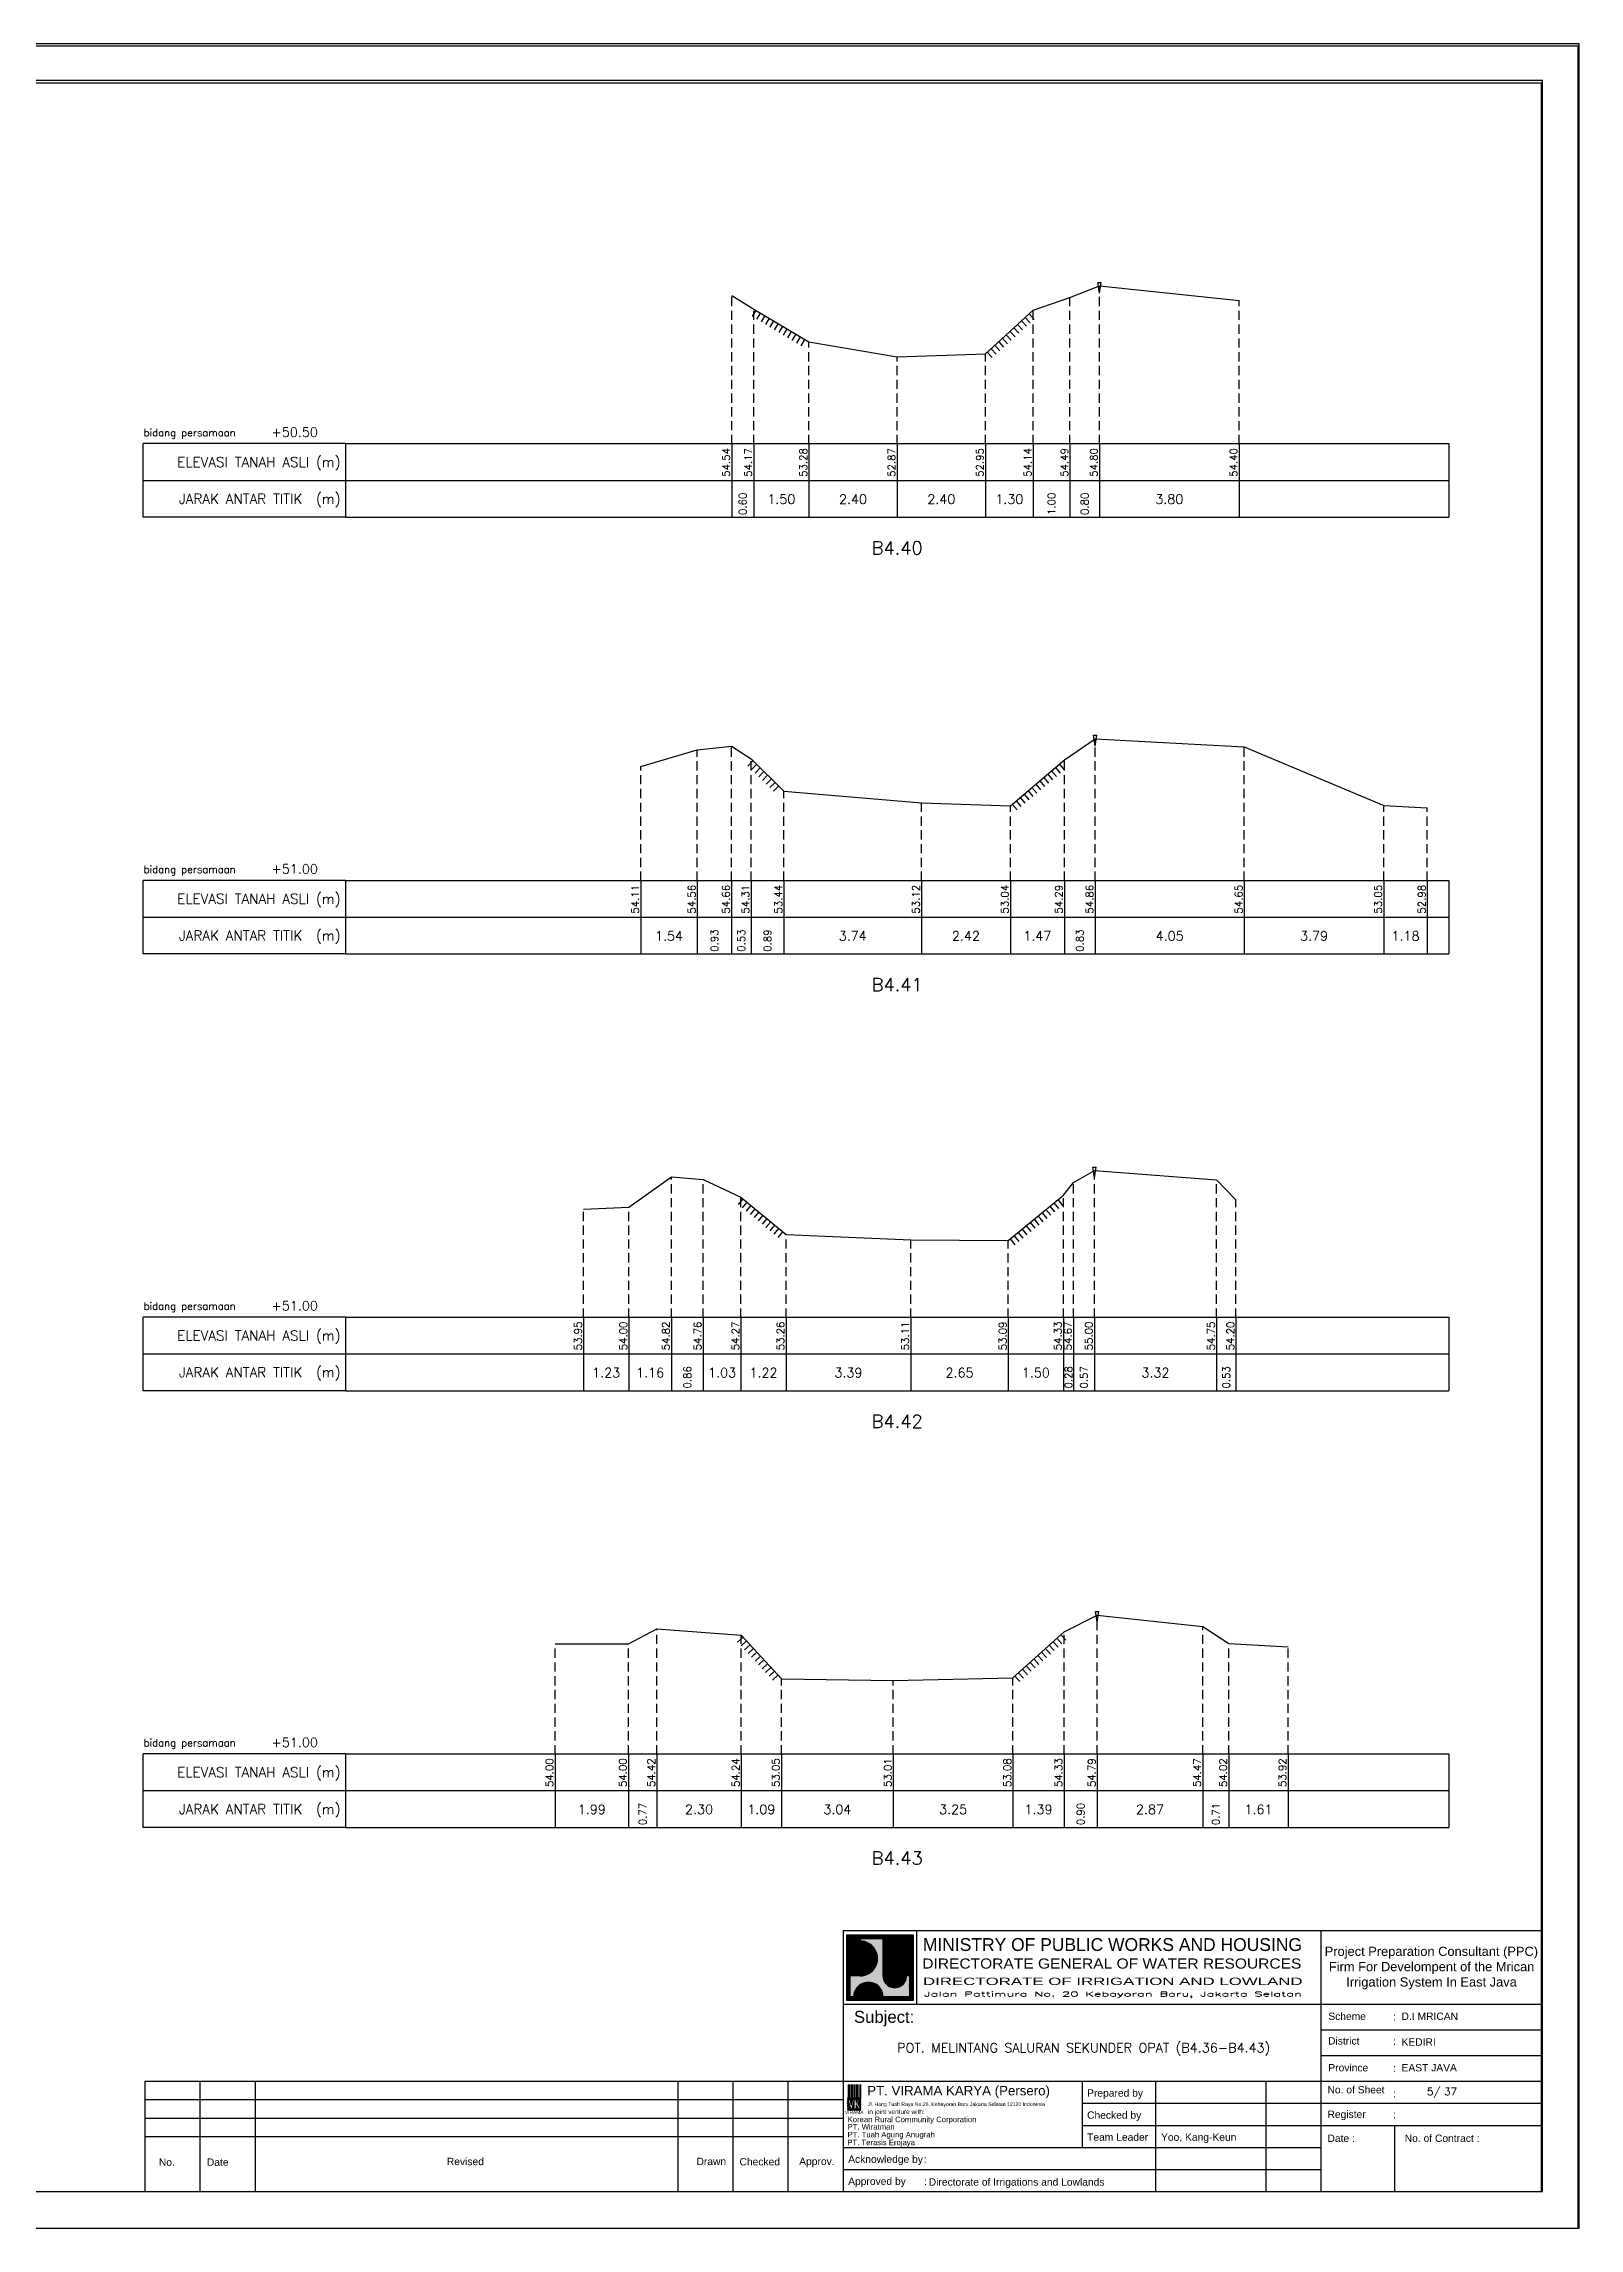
# Model space of a CAD drawing. Header units: inches. Extents: x -11 to 3175, y -842 to -783.
# Drawn here: x 381.3 to 423.1, y -842 to -782.6 of the extents above; entities that cross this region are included whole.
import ezdxf
from ezdxf.enums import TextEntityAlignment as Align

# ---------------------------------------------------------------- set-up
doc = ezdxf.new("R2010")
doc.units = ezdxf.units.IN
doc.header["$MEASUREMENT"] = 0
doc.linetypes.add('DASHED2', pattern=[0.375, 0.25, -0.125])
doc.layers.add('KOP', color=7, linetype='Continuous')
doc.layers.add('pelengkap', color=7, linetype='Continuous')
doc.styles.add('ARIAL', font='arial.ttf')
doc.styles.add('battang01', font='arial.ttf')
doc.styles.add('L100', font='simplex.shx', dxfattribs={"height": 0.254})
doc.styles.add('L140', font='simplex.shx', dxfattribs={"height": 0.356})
doc.styles.add('L80', font='simplex.shx', dxfattribs={"height": 0.203})
doc.styles.add('ROMANS-N', font='ROMANS.SHX', dxfattribs={"width": 0.8})
doc.styles.add('SONDU', font='arial.ttf')
doc.styles.get("Standard").update_dxf_attribs({"font": 'simplex.shx'})
doc.styles.add('STYLE1', font='arial.ttf', dxfattribs={"height": 0.2})
pattern_1 = [(45, (0, 0), (-0.08838834764831843, 0.08838834764831845), [])]

# ---------------------------------------------------------------- blocks, each defined once
blk = doc.blocks.new('kop')
at = {"layer": 'KOP'}
h = blk.add_hatch(color=3, dxfattribs=at)
h.paths.add_polyline_path([(609.8653532927285, 69.7965174242664), (591.8076082223538, 69.7965174242664), (591.8076082223538, 51.90947071793616), (609.8653532927285, 51.90947071793616)])
h.paths.add_polyline_path([(592.1020534932645, 52.24844148547069), (592.1020534932645, 69.50460869670152), (609.5341911203627, 69.50460869670152), (609.5341911203627, 52.24844148547069)], flags=16)
edge = h.paths.add_edge_path(flags=0)
edge.add_line((608.873529834174, 52.90910277674104), (601.6712012034158, 52.90910277674104))
edge.add_ellipse((597.6820295724688, 52.91975268540099), major_axis=(2.820780363398898, 2.820780363398898), ratio=0.9999999999999934, start_angle=314.8470375744171, end_angle=495.1529624255826)
edge.add_line((593.6928579415221, 52.90910277674104), (592.7627147794652, 52.90910277674104))
edge.add_line((592.7627147794651, 52.90910277674104), (592.7627147794651, 58.62619728620361))
edge.add_line((592.7627147794651, 58.62619728620368), (595.428986556629, 58.62619728620368))
edge.add_ellipse((595.4289865566291, 63.36824099147847), major_axis=(-3.353131261170752, 3.353131261170752), ratio=0.9999999999999983, start_angle=134.9999999999999, end_angle=314.9999999999999)
edge.add_line((595.4289865566291, 68.11028469675327), (595.4289865566291, 68.84394741944757))
edge.add_line((595.4289865566291, 68.84394741944752), (601.6547436091821, 68.84394741944752))
edge.add_line((601.6547436091821, 68.84394741944752), (601.6547436091821, 58.59413430307072))
edge.add_ellipse((604.8563547331537, 58.62619728605213), major_axis=(2.263994459030571, 2.263994459030571), ratio=0.9999999999991376, start_angle=135.5737774266452, end_angle=315.0000000026869)
edge.add_line((608.0581264027169, 58.62619728620368), (608.873529834174, 58.62619728620368))
edge.add_line((608.873529834174, 58.62619728620368), (608.873529834174, 52.9091027767411))
h = blk.add_hatch(dxfattribs=at)
h.set_pattern_fill('ANSI31', color=21)
h.set_pattern_definition(pattern_1)
h.paths.add_polyline_path([(609.5341911203627, 69.50460869670152), (592.1020534932645, 69.50460869670152), (592.1020534932645, 52.24844148547069), (609.5341911203627, 52.24844148547069)])
edge = h.paths.add_edge_path(flags=16)
edge.add_line((608.0581264038578, 58.62619728331649), (608.873529834174, 58.62619728331649))
edge.add_line((608.873529834174, 58.62619728331649), (608.873529834174, 52.90910277674104))
edge.add_line((608.873529834174, 52.90910277674104), (601.6712012043477, 52.90910277674104))
edge.add_ellipse((597.6820295732255, 52.91975268530538), major_axis=(-2.820780363950464, 2.820780363950464), ratio=0.9999999999999999, start_angle=224.8470375717975, end_angle=405.1529624282025)
edge.add_line((593.6928579421033, 52.90910277674104), (592.7627147794651, 52.90910277674104))
edge.add_line((592.7627147794651, 52.90910277674104), (592.7627147794651, 58.62619728331649))
edge.add_line((592.7627147794651, 58.62619728331649), (595.4289865705781, 58.62619728331649))
edge.add_ellipse((595.4289865571182, 63.3682409894528), major_axis=(-3.353131262124677, 3.353131262124677), ratio=0.9999999999999912, start_angle=134.9999999999997, end_angle=314.9999999999998)
edge.add_line((595.4289865571182, 68.11028469676671), (595.4289865571182, 68.84394741944752))
edge.add_line((595.4289865571182, 68.84394741944752), (601.6547436095548, 68.84394741944752))
edge.add_line((601.6547436095548, 68.84394741944752), (601.6547436095548, 58.5941344047481))
edge.add_ellipse((604.8563547345466, 58.62619728331649), major_axis=(-2.263994459341034, 2.263994459341035), ratio=0.999999999999965, start_angle=45.57377555810933, end_angle=225.000000000001)
h = blk.add_hatch(color=3, dxfattribs=at)
edge = h.paths.add_edge_path()
edge.add_line((601.6547436091821, 68.84394741944752), (595.4289865566291, 68.84394741944752))
edge.add_line((595.4289865566291, 68.84394741944752), (595.4289865566291, 68.11028469675321))
edge.add_ellipse((595.4289865566291, 63.36824099147847), major_axis=(-3.353131261170759, 3.353131261170758), ratio=0.9999999999999979, start_angle=134.9999999999999, end_angle=314.99999999999994, ccw=False)
edge.add_line((595.4289865566291, 58.62619728620368), (592.7627147794652, 58.62619728620368))
edge.add_line((592.7627147794651, 58.62619728620368), (592.7627147794651, 52.9091027767411))
edge.add_line((592.7627147794651, 52.90910277674104), (593.692857941522, 52.90910277674104))
edge.add_ellipse((597.6820295724688, 52.91975268540099), major_axis=(-2.820780363398898, 2.820780363398898), ratio=0.9999999999999934, start_angle=-135.1529624255826, end_angle=45.15296242558293, ccw=False)
edge.add_line((601.6712012034156, 52.90910277674104), (608.8735298341738, 52.90910277674104))
edge.add_line((608.873529834174, 52.90910277674104), (608.873529834174, 58.62619728620361))
edge.add_line((608.873529834174, 58.62619728620368), (608.0581264027169, 58.62619728620368))
edge.add_ellipse((604.856354733136, 58.62619728987087), major_axis=(2.263994459042317, 2.263994459042318), ratio=0.9999999999997576, start_angle=134.426222510409, end_angle=314.999999934367, ccw=False)
edge.add_line((601.6547436091821, 58.65826027636805), (601.6547436091821, 68.8439474194476))
h = blk.add_hatch(dxfattribs=at)
h.set_pattern_fill('ANSI31', color=41)
h.set_pattern_definition(pattern_1)
h.paths.add_polyline_path([(595.5939701222399, 25.44229578518152), (591.9923714647559, 25.44229578518152), (591.9923714647559, 22.12011222587194), (595.5939701222399, 22.12011222587194)])
h.paths.add_polyline_path([(594.8290399212113, 23.80107538915849), (595.486404190889, 22.50553331270966), (594.9518442189607, 22.50553331270966), (594.3704352444638, 23.59173922572727), (594.3704352444638, 22.50553331270966), (593.8526512319377, 22.50553331270966), (593.8526512319377, 24.7253559070662), (593.2416323709347, 22.50553331270966), (592.8436656118323, 22.50553331270966), (592.1206616099082, 25.0450254569166), (592.6728596590955, 25.0450254569166), (593.0257276515837, 23.53939475651638), (593.4088768836065, 25.0450254569166), (594.3704352444638, 25.0450254569166), (594.3704352444638, 23.99209855350495), (594.8904903176194, 25.0450254569166), (595.4627761213299, 25.0450254569166)], flags=16)
at = {"color": 2}
blk.add_lwpolyline([(-49.29008735655361, -9.987386569675465), (790.6905617838997, -9.987386569675465), (790.6905617838997, 583.2926438577114), (-49.29008735655361, 583.2926438577114)], close=True, dxfattribs=at)
at = {"color": 6}
blk.add_lwpolyline([(0.6493091440684111, 0.0004927304488262507), (780.7026824837753, 0.0004927304488262507), (780.7026824837753, 573.3047645575871), (0.6493091440684111, 573.3047645575871)], close=True, dxfattribs=at)
at = {"layer": 'KOP', "color": 5}
for p, q in [((590.8030303217506, 70.96299432783698), (590.8030303217506, 29.98464833497903)), ((590.8030303217506, 70.96299432783698), (780.7026824837753, 70.96299432783698)), ((400.9033781597261, 29.98464833497903), (400.9033781597261, 0.0004927304488262507)), ((400.9033781597261, 29.98464833497903), (590.8030303217506, 29.98464833497903)), ((590.8030303217506, 29.98464833497903), (590.8030303217506, 0.0004927304488262507))]:
    blk.add_line(p, q, dxfattribs=at)
at = {"layer": 'KOP', "color": 3}
for p, q in [((591.8076082223538, 69.7965174242664), (609.8653532927285, 69.7965174242664)), ((591.8076082223538, 51.90947071793616), (591.8076082223538, 69.7965174242664)), ((592.1020534932645, 69.50460869670152), (609.5341911203627, 69.50460869670152)), ((592.1020534932645, 52.24844148547069), (592.1020534932645, 69.50460869670152)), ((595.4289865571182, 68.84394741502373), (595.4289865571182, 68.1102846954029)), ((595.4289865566291, 68.84394741944752), (601.6547436091821, 68.84394741944752)), ((601.6547436095548, 58.59413430414176), (601.6547436095548, 68.84394741502373)), ((609.5341911203627, 69.50460869670152), (609.5341911203627, 52.24844148547069)), ((609.8653532927285, 69.7965174242664), (609.8653532927285, 51.90947071793616)), ((592.7627147794651, 52.90910277674104), (592.7627147794651, 58.62619728620368)), ((595.4289865571182, 58.62619728331649), (592.7627147799426, 58.62619728331649)), ((608.8735298352565, 58.62619728331649), (608.0581264038578, 58.62619728331649)), ((608.873529834174, 58.62619728620368), (608.873529834174, 52.90910277674104)), ((609.8653532927285, 51.90947071793616), (591.8076082223538, 51.90947071793616)), ((609.5341911203627, 52.24844148547069), (592.1020534932645, 52.24844148547069)), ((593.6928579415221, 52.90910277674104), (592.7627147794651, 52.90910277674104)), ((608.873529834174, 52.90910277674104), (601.6712012034156, 52.90910277674104)), ((720.7343712747147, 43.97725428375983), (780.7026824837753, 43.97725428375983)), ((720.7343712747147, 36.98095130936949), (780.7026824837753, 36.98095130936949)), ((415.895455961991, 29.98464833497903), (415.895455961991, 0.0004927304488262507)), ((430.8875337642562, 29.98464833497903), (430.8875337642562, 0.0004927304488262507)), ((545.8267969149554, 29.98464833497903), (545.8267969149554, 0.0004927304488262507)), ((560.8188747172203, 29.98464833497903), (560.8188747172203, 0.0004927304488262507)), ((575.8109525194855, 29.98464833497903), (575.8109525194855, 0.0004927304488262507)), ((655.7687007982327, 29.98464833497903), (655.7687007982327, 11.99415497226093)), ((675.7581378679197, 29.98464833497903), (675.7581378679197, 0.0004927304488262507)), ((705.7422934724498, 29.98464833497903), (705.7422934724498, 0.0004927304488262507)), ((400.9033781597261, 24.98728906755738), (590.8030303217506, 24.98728906755738)), ((655.7687007982327, 23.98781721407303), (720.7343712747147, 23.98781721407303)), ((720.7343712747147, 23.98781721407303), (780.7026824837753, 23.98781721407303)), ((400.9033781597261, 19.98992980013563), (590.8030303217506, 19.98992980013563)), ((655.7687007982327, 17.99098609316704), (720.7343712747147, 17.99098609316704)), ((720.7343712747147, 17.99098609316704), (780.7026824837753, 17.99098609316704)), ((740.7238083444017, 17.99098609316704), (740.7238083444017, 0.0004927304488262507)), ((400.9033781597261, 14.99257053271398), (590.8030303217506, 14.99257053271398)), ((590.8030303217506, 5.997323851354935), (720.7343712747147, 5.997323851354935))]:
    blk.add_line(p, q, dxfattribs=at)
at = {"layer": 'KOP', "color": 4}
for p, q in [((610.7924673914374, 70.96299432783698), (610.7924673914374, 50.97355725815018)), ((720.7343712747147, 70.96299432783698), (720.7343712747147, 0.0004927304488262507)), ((590.8030303217506, 50.97355725815018), (720.7343712747147, 50.97355725815018)), ((720.7343712747147, 50.97355725815018), (780.7026824837753, 50.97355725815018)), ((590.8030303217506, 29.98464833497903), (720.7343712747147, 29.98464833497903)), ((720.7343712747147, 29.98464833497903), (780.7026824837753, 29.98464833497903)), ((590.8030303217506, 11.99415497226093), (720.7343712747147, 11.99415497226093))]:
    blk.add_line(p, q, dxfattribs=at)
at = {"layer": 'KOP', "color": 41}
blk.add_line((595.5939701222399, 22.12011222587194), (591.9923714647559, 22.12011222587194), dxfattribs=at)
for points in [[(591.9923714647559, 25.44229578518152), (595.5939701222399, 25.44229578518152)], [(592.1206616099082, 25.0450254569166), (592.6728596590955, 25.0450254569166)], [(592.1206616099082, 25.0450254569166), (592.8436656118323, 22.50553331270964)], [(592.2042302093139, 25.44229578518152), (592.4160889538717, 25.44229578518152)], [(592.6279476984296, 25.44229578518152), (592.8398064429874, 25.44229578518152)], [(592.6728596590955, 25.04502545691657), (593.0257276515837, 23.53939475651638), (593.4088768836065, 25.04502545691663)], [(593.0516651875452, 25.44229578518152), (593.2635239321031, 25.44229578518152)], [(593.2416323709347, 22.50553331270964), (593.8526512319377, 24.7253559070662)], [(593.4088768836065, 25.0450254569166), (594.3704352444638, 25.0450254569166)], [(593.475382676661, 25.44229578518152), (593.6872414212188, 25.44229578518152)], [(593.8526512319377, 22.50553331270966), (593.8526512319377, 24.7253559070662)], [(593.8991001657766, 25.44229578518152), (594.1109589103345, 25.44229578518152)], [(594.3228176548924, 25.44229578518152), (594.5346763994503, 25.44229578518152)], [(594.3704352444638, 25.0450254569166), (594.3704352444638, 23.99209855350495)], [(594.3704352444638, 23.99209855350495), (594.8904903176194, 25.04502545691664)], [(594.7465351440081, 25.44229578518152), (594.958393888566, 25.44229578518152)], [(594.8290399212113, 23.80107538915849), (595.4627761213299, 25.04502545691658)], [(594.8290399212113, 23.80107538915849), (595.486404190889, 22.50553331270966)], [(594.8904903176194, 25.0450254569166), (595.4627761213299, 25.0450254569166)], [(595.1702526331238, 25.44229578518152), (595.3821113776818, 25.44229578518152)], [(592.8436656118323, 22.50553331270966), (593.2416323709347, 22.50553331270966)], [(593.8526512319377, 22.50553331270966), (594.3704352444638, 22.50553331270966)], [(594.9518442189607, 22.50553331270961), (594.3704352444638, 23.59173922572727)], [(594.3704352444638, 23.59173922572727), (594.3704352444638, 22.50553331270966)], [(594.9518442189607, 22.50553331270966), (595.486404190889, 22.50553331270966)]]:
    blk.add_lwpolyline(points, dxfattribs=at)
at = {"layer": 'KOP', "color": 42}
for points in [[(592.1962927759001, 29.11418325926331), (592.1962927759001, 25.44229578518152)], [(592.5354066955362, 29.11418325926331), (592.5354066955362, 25.44229578518152)], [(592.9591241846518, 29.11418325926331), (592.9591241846518, 25.44229578518152)], [(593.3828416737675, 29.11418325926331), (593.3828416737675, 25.44229578518152)], [(593.8065591628832, 29.11418325926331), (593.8065591628832, 25.44229578518152)], [(594.2302766519989, 29.11418325926331), (594.2302766519989, 25.44229578518152)], [(594.6539941411147, 29.11418325926331), (594.6539941411147, 25.44229578518152)], [(595.0777116302304, 29.11418325926331), (595.0777116302304, 25.44229578518152)], [(595.5014291193462, 29.11418325926331), (595.5014291193462, 25.44229578518152)]]:
    blk.add_lwpolyline(points, dxfattribs=at)
at = {"layer": 'KOP', "color": 3}
for centre, major_axis, ratio, start_param, end_param in [((595.4289865571182, 63.3682409894528), (-3.353131262124677, 3.353131262124677), 0.9999999999999912, 2.35619449019234, 5.497787143782134), ((597.6820295732255, 52.91975268530538), (-2.820780363950464, 2.820780363950464), 0.9999999999999998, 3.924321118983262, 7.071253168581014), ((604.8563547345466, 58.62619728331649), (-2.263994459341034, 2.263994459341035), 0.9999999999999651, 0.7853981633974656, 3.926990816987259)]:
    blk.add_ellipse(centre, major_axis=major_axis, ratio=ratio, start_param=start_param, end_param=end_param, dxfattribs=at)
at = {"layer": 'KOP', "color": 5, "style": 'SONDU'}
for s, height, width, p, p2 in [('MINISTRY OF PUBLIC WORKS AND HOUSING', 3.49815148719519, 0.9710490151369037, (612.4932982688147, 65.39724920043633), (715.583635835389, 65.39724920043633)), ('DIRECTORATE GENERAL OF WATER RESOURCES', 2.748547597081934, 1.100714376561997, (612.3259886324004, 60.61804978528377), (715.4154333181652, 60.61804978528377)), ('DIRECTORATE OF IRRIGATION AND LOWLAND', 1.99894370696868, 1.63875262601232, (612.5247331509995, 56.15346481889102), (715.7518429621628, 56.15346481889102))]:
    blk.add_text(s, height=height, dxfattribs=dict(at, width=width)).set_placement(p, p2, align=Align.FIT)
at = {"layer": 'KOP', "color": 3, "style": 'ROMANS-N', "width": 1.832260783358812}
blk.add_text('Jalan Pattimura No. 20 Kebayoran Baru, Jakarta Selatan', height=1.249339816855425, dxfattribs=at).set_placement((612.7914110984061, 53.0739527913797), (715.583635835389, 53.0739527913797), align=Align.FIT)
at = {"layer": 'KOP', "color": 5, "style": 'ARIAL'}
blk.add_text('Subject:', height=3.252150442789123, dxfattribs=at).set_placement((593.7538629287924, 45.86653647040268))
at = {"layer": 'KOP', "color": 3}
for s, height, style, p in [('Scheme', 1.99894370696868, 'battang01', (722.7467307064071, 46.65722556886666)), (':', 1.99894370696868, 'battang01', (740.368327375754, 46.56012324452533)), ('D.I MRICAN', 1.99894370696868, 'battang01', (742.6585068305885, 46.65722556886666)), ('District', 1.99894370696868, 'battang01', (722.6754973804648, 39.96707763894264)), ('KEDIRI', 1.99894370696868, 'battang01', (742.6585068305885, 39.66092259447632)), (':', 1.99894370696868, 'battang01', (740.382074427338, 39.86997531646293)), ('Province', 1.99894370696868, 'battang01', (722.7467307064071, 32.66461962008597)), (':', 1.99894370696868, 'battang01', (740.368327375754, 32.56751729574452)), ('EAST JAVA', 1.99894370696868, 'battang01', (742.6585068305885, 32.66461962008597)), ('Prepared by', 1.99894370696868, 'battang01', (657.1430811109453, 25.78808395849862)), ('No. of Sheet ', 1.99894370696868, 'battang01', (722.520620818671, 26.67669459981798)), (':', 1.99894370696868, 'battang01', (740.3764858407951, 25.61838168175072)), ('in joint venture with:', 1.249339816855425, 'SONDU', (597.5578460284455, 21.07202452231022)), ('Checked by', 1.99894370696868, 'battang01', (657.1430811109453, 19.79125283759251)), ('Register', 1.99894370696868, 'battang01', (722.520620818671, 20.01807698302375)), (':', 1.99894370696868, 'battang01', (740.3598310849088, 19.92097465868241)), ('Team Leader', 1.99894370696868, 'battang01', (657.1430811109453, 13.79442171668651)), ('Yoo, Kang-Keun', 1.99894370696868, 'battang01', (677.261691985017, 13.79442171668651)), ('Date :', 1.99894370696868, 'battang01', (722.520620818671, 13.48542904786333)), ('No. of Contract :', 1.99894370696868, 'battang01', (743.5203251274443, 13.48542904786333)), ('No.', 2, 'STYLE1', (404.7326663119579, 6.989602865739329)), ('Date', 2, 'STYLE1', (417.7761580577991, 6.989602865739329)), ('Revised', 2, 'STYLE1', (483.0371936477145, 7.169341252978228)), ('Drawn', 2, 'STYLE1', (550.9231662973559, 7.182965166626985)), ('Checked', 2, 'STYLE1', (562.6224972631348, 7.108401592637279)), ('Approv.', 2, 'STYLE1', (578.86250988613, 7.205550314016108)), ('Acknowledge by', 1.99894370696868, 'battang01', (592.1774106344633, 7.797590595780406)), (':', 1.99894370696868, 'battang01', (612.7647815001492, 7.813086169812294)), ('Approved by', 1.99894370696868, 'battang01', (592.1774106344633, 1.800759474874411)), (':', 1.99894370696868, 'battang01', (612.8062382028575, 1.771932832116903)), ('Directorate of Irrigations and Lowlands', 1.99894370696868, 'battang01', (614.0846811434608, 1.594699671224788))]:
    blk.add_text(s, height=height, dxfattribs=dict(at, style=style)).set_placement(p)
at = {"layer": 'KOP', "color": 6, "style": 'SONDU'}
blk.add_text('PT. VIRAMA KARYA (Persero)', height=2.580944750812598, dxfattribs=at).set_placement((597.3630730504415, 26.14584984606049))
at = {"layer": 'KOP', "color": 42, "style": 'SONDU'}
blk.add_text('VIRAMA', height=0.9417941134961573, dxfattribs=at).set_placement((591.2959839900191, 21.03873930941651))
at = {"layer": 'KOP', "color": 4, "style": 'SONDU'}
for s, p in [('Korean Rural Community Corporation', (592.0172325651579, 18.85809622764893)), ('PT. Wiratman', (592.0172325651579, 16.86431729777243)), ('PT. Terasis Erojaya', (591.9444979581187, 12.58833032325808)), ('PT. Tuah Agung Anugrah', (591.9984246368545, 14.73155498450907))]:
    blk.add_text(s, height=1.49920778022651, dxfattribs=at).set_placement(p)
at = {"layer": 'KOP', "color": 3, "insert": (719.8583502723425, 60.76950394133539), "char_height": 2.49867963371085, "width": 61.43936713392102, "attachment_point": 4, "style": 'SONDU'}
blk.add_mtext('\\pi1.9124;Project Preparation Consultant (PPC)\\P\\pi3.0493;Firm For Develompent of the Mrican \\P\\pi7.7731;Irrigation System In East Java', dxfattribs=at)
at = {"layer": 'KOP', "color": 2, "insert": (597.5716775050441, 24.25098294227902), "char_height": 0.9994718534843399, "width": 48.71807324837515, "attachment_point": 1, "style": 'SONDU'}
blk.add_mtext('Jl. Hang Tuah Raya No.26, Kebayoran Baru Jakarta Selatan 12120 Indonesia', dxfattribs=at)
blk = doc.blocks.new('c100')
at = {"color": 2}
blk.add_lwpolyline([(-5, -1), (79.10000000000002, -1), (79.10000000000002, 58.4), (-5, 58.4)], close=True, dxfattribs=at)
at = {"color": 6}
blk.add_lwpolyline([(0, 0), (78.10000000000002, 0), (78.10000000000002, 57.4), (3.516176065587739e-15, 57.4)], close=True, dxfattribs=at)
blk = doc.blocks.new('das2')
at = {"color": 5, "linetype": 'Continuous'}
for q in [(0, 1), (17.75, 0.9999999999999973)]:
    blk.add_line((2.75, 1), q, dxfattribs=at)
at = {"color": 3, "linetype": 'Continuous'}
for p, q in [((2.75, 1), (2.75, 0)), ((17.75, 0.9999999999999973), (17.75, -2.664535259100376e-15)), ((0, 0.5000000000000004), (17.75, 0.4999999999999973)), ((2.75, 0), (0, 0)), ((2.75, 0), (17.75, -2.664535259100376e-15))]:
    blk.add_line(p, q, dxfattribs=at)
blk.add_lwpolyline([(0, 0), (0, 1)], dxfattribs=at)
blk.add_text('bidang persamaan', height=0.1, dxfattribs=at).set_placement((0.005000000000000004, 1.100000000000001))
at = {"color": 5, "linetype": 'Continuous'}
for s, p in [('ELEVASI TANAH ASLI (m)', (2.683279515513197, 0.6825000000000001)), ('JARAK ANTAR TITIK  (m)', (2.683279515513197, 0.1825000000000001))]:
    blk.add_text(s, height=0.135, dxfattribs=at).set_placement(p, align=Align.RIGHT)
blk = doc.blocks.new('gbrpatok')
at = {"color": 2, "linetype": 'Continuous'}
for p, q in [((-0.0004517254713327645, 0.0009574234873781506), (0.0004517254713327645, 0.0009574234873781506)), ((0, -0.001962284437723838), (-0.0004517254713327645, 0.0009574234873781506)), ((0, -0.001962284437723838), (0.0004517254713327645, 0.0009574234873781506))]:
    blk.add_line(p, q, dxfattribs=at)

msp = doc.modelspace()

# ---------------------------------------------------------------- linework, layer by layer
at = {"color": 2, "linetype": 'Continuous', "lineweight": -3}
for p, q in [((409.2496095223857, -789.4971095227849), (410.0496095223857, -789.1881095227849)), ((410.0496095223857, -789.1881095227849), (413.8496095223857, -789.5841095227848)), ((400.0496095223857, -789.4441095227849), (400.6496095223857, -789.8141095227849)), ((400.6496095223857, -789.8141095227849), (402.1496095223857, -790.7091095227848)), ((406.9496095223857, -791.0361095227848), (408.2496095223857, -789.8441095227848)), ((408.2496095223857, -789.8441095227848), (409.2496095223857, -789.4971095227849)), ((402.1496095223857, -790.7091095227848), (404.5496095223857, -791.1151095227849)), ((404.5496095223857, -791.1151095227849), (406.9496095223857, -791.0361095227848)), ((397.5769988892237, -802.2500408893644), (399.1152207192237, -801.8030408893644)), ((399.1152207192237, -801.8030408893644), (400.0461648232236, -801.7030408893644)), ((400.0461648232236, -801.7030408893644), (400.5774004732236, -802.0490408893644)), ((409.0994680932237, -802.0740408893644), (409.9338025592236, -801.5000408893644)), ((409.9338025592236, -801.5000408893644), (413.9882758902236, -801.7140408893644)), ((413.9882758902236, -801.7140408893644), (417.7827302552236, -803.3100408893644)), ((400.5774004732236, -802.0490408893644), (401.4715947502236, -802.9220408893643)), ((407.6276243352236, -803.3200408893643), (409.0994680932237, -802.0740408893644)), ((401.4715947502236, -802.9220408893643), (405.2125534662237, -803.2400408893644)), ((405.2125534662237, -803.2400408893644), (407.6276243352236, -803.3200408893643)), ((417.7827302552236, -803.3100408893644), (418.9662778572236, -803.3810408893644)), ((397.2546384129925, -814.2390281707998), (398.4130323029925, -813.4140281707998)), ((398.4130323029925, -813.4140281707998), (399.2751571329925, -813.4790281707998)), ((399.2751571329925, -813.4790281707998), (400.3030715649925, -813.9630281707998)), ((409.0689869899925, -813.9090281707998), (409.3454550789925, -813.5660281707998)), ((409.3454550789925, -813.5660281707998), (409.9123421929925, -813.2410281707998)), ((409.9123421929925, -813.2410281707998), (413.2358659249925, -813.4890281707998)), ((413.2358659249925, -813.4890281707998), (413.7632237799925, -814.0390281707998)), ((396.0225790229925, -814.2920281707998), (397.2546384129925, -814.2390281707998)), ((400.3030715649925, -813.9630281707998), (401.5276673639925, -814.9820281707998)), ((407.5715517289925, -815.1450281707998), (409.0689869899925, -813.9090281707998)), ((401.5276673639925, -814.9820281707998), (404.9219140559925, -815.1270281707998)), ((404.9219140559925, -815.1270281707998), (407.5715517289925, -815.1450281707998)), ((409.0872679309769, -825.7840754686779), (409.9921491379769, -825.3260754686778)), ((409.9921491379769, -825.3260754686778), (412.8587891579768, -825.6400754686779)), ((412.8587891579768, -825.6400754686779), (413.5685977959769, -826.0970754686779)), ((395.2477814679769, -826.1100754686779), (397.2409746779769, -826.1110754686779)), ((397.2409746779769, -826.1110754686779), (398.0153283179769, -825.6970754686779)), ((398.0153283179769, -825.6970754686779), (400.3109995689769, -825.8760754686779)), ((400.3109995689769, -825.8760754686779), (401.4013491169769, -827.0580754686779)), ((407.6978699479769, -827.0340754686779), (409.0872679309769, -825.7840754686779)), ((413.5685977959769, -826.0970754686779), (415.1784322979769, -826.1900754686778)), ((401.4013491169769, -827.0580754686779), (404.4457137969769, -827.1070754686779)), ((404.4457137969769, -827.1070754686779), (407.6978699479769, -827.0340754686779))]:
    msp.add_line(p, q, dxfattribs=at)
at = {"color": 1, "linetype": 'DASHED2', "lineweight": -3}
for p, q in [((410.0496095223857, -793.4871095227849), (410.0496095223857, -789.1881095227849)), ((400.0496095223857, -793.4871095227849), (400.0496095223857, -789.4441095227849)), ((400.6496095223857, -793.4871095227849), (400.6496095223857, -789.8141095227849)), ((408.2496095223857, -793.4871095227849), (408.2496095223857, -789.8441095227848)), ((409.2496095223857, -793.4871095227849), (409.2496095223857, -789.4971095227849)), ((413.8496095223857, -793.4871095227849), (413.8496095223857, -789.5841095227848)), ((402.1496095223857, -793.4871095227849), (402.1496095223857, -790.7091095227848)), ((404.5496095223857, -793.4871095227849), (404.5496095223857, -791.1151095227849)), ((406.9496095223857, -793.4871095227849), (406.9496095223857, -791.0361095227848)), ((399.1152207192237, -805.3620408893644), (399.1152207192237, -801.8030408893644)), ((400.0461648232236, -805.3620408893644), (400.0461648232236, -801.7030408893644)), ((409.9338025592236, -805.3620408893644), (409.9338025592236, -801.5000408893644)), ((413.9882758902236, -805.3620408893644), (413.9882758902236, -801.7140408893644)), ((397.5769988892237, -805.3620408893644), (397.5769988892237, -802.2500408893644)), ((400.5774004732236, -805.3620408893644), (400.5774004732236, -802.0490408893644)), ((409.0994680932237, -805.3620408893644), (409.0994680932237, -802.0740408893644)), ((401.4715947502236, -805.3620408893644), (401.4715947502236, -802.9220408893643)), ((405.2125534662237, -805.3620408893644), (405.2125534662237, -803.2400408893644)), ((407.6276243352236, -805.3620408893644), (407.6276243352236, -803.3200408893643)), ((417.7827302552236, -805.3620408893644), (417.7827302552236, -803.3100408893644)), ((418.9662778572236, -805.3620408893644), (418.9662778572236, -803.3810408893644)), ((398.4130323029925, -817.2370281707998), (398.4130323029925, -813.4140281707998)), ((399.2751571329925, -817.2370281707998), (399.2751571329925, -813.4790281707998)), ((409.3454550789925, -817.2370281707998), (409.3454550789925, -813.5660281707998)), ((409.9123421929925, -817.2370281707998), (409.9123421929925, -813.2410281707998)), ((413.2358659249925, -817.2370281707998), (413.2358659249925, -813.4890281707998)), ((396.0225790229925, -817.2370281707998), (396.0225790229925, -814.2920281707998)), ((397.2546384129925, -817.2370281707998), (397.2546384129925, -814.2390281707998)), ((400.3030715649925, -817.2370281707998), (400.3030715649925, -813.9630281707998)), ((409.0689869899925, -817.2370281707998), (409.0689869899925, -813.9090281707998)), ((413.7632237799925, -817.2370281707998), (413.7632237799925, -814.0390281707998)), ((401.5276673639925, -817.2370281707998), (401.5276673639925, -814.9820281707998)), ((404.9219140559925, -817.2370281707998), (404.9219140559925, -815.1270281707998)), ((407.5715517289925, -817.2370281707998), (407.5715517289925, -815.1450281707998)), ((409.9921491379769, -829.1120754686779), (409.9921491379769, -825.3260754686778)), ((412.8587891579768, -829.1120754686779), (412.8587891579768, -825.6400754686779)), ((395.2477814679769, -829.1120754686779), (395.2477814679769, -826.1100754686779)), ((397.2409746779769, -829.1120754686779), (397.2409746779769, -826.1110754686779)), ((398.0153283179769, -829.1120754686779), (398.0153283179769, -825.6970754686779)), ((400.3109995689769, -829.1120754686779), (400.3109995689769, -825.8760754686779)), ((409.0872679309769, -829.1120754686779), (409.0872679309769, -825.7840754686779)), ((413.5685977959769, -829.1120754686779), (413.5685977959769, -826.0970754686779)), ((415.1784322979769, -829.1120754686779), (415.1784322979769, -826.1900754686778)), ((401.4013491169769, -829.1120754686779), (401.4013491169769, -827.0580754686779)), ((404.4457137969769, -829.1120754686779), (404.4457137969769, -827.1070754686779)), ((407.6978699479769, -829.1120754686779), (407.6978699479769, -827.0340754686779))]:
    msp.add_line(p, q, dxfattribs=at)
at = {"color": 1, "linetype": 'Continuous', "lineweight": -3}
for p, q in [((400.0496095223857, -793.4871095227849), (400.0496095223857, -795.4871095227849)), ((400.6496095223857, -793.4871095227849), (400.6496095223857, -795.4871095227849)), ((402.1496095223857, -793.4871095227849), (402.1496095223857, -795.4871095227849)), ((404.5496095223857, -793.4871095227849), (404.5496095223857, -795.4871095227849)), ((406.9496095223857, -793.4871095227849), (406.9496095223857, -795.4871095227849)), ((408.2496095223857, -793.4871095227849), (408.2496095223857, -795.4871095227849)), ((409.2496095223857, -793.4871095227849), (409.2496095223857, -795.4871095227849)), ((410.0496095223857, -793.4871095227849), (410.0496095223857, -795.4871095227849)), ((413.8496095223857, -793.4871095227849), (413.8496095223857, -795.4871095227849)), ((397.5769988892237, -805.3620408893644), (397.5769988892237, -807.3620408893644)), ((399.1152207192237, -805.3620408893644), (399.1152207192237, -807.3620408893644)), ((400.0461648232236, -805.3620408893644), (400.0461648232236, -807.3620408893644)), ((400.5774004732236, -805.3620408893644), (400.5774004732236, -807.3620408893644)), ((401.4715947502236, -805.3620408893644), (401.4715947502236, -807.3620408893644)), ((405.2125534662237, -805.3620408893644), (405.2125534662237, -807.3620408893644)), ((407.6276243352236, -805.3620408893644), (407.6276243352236, -807.3620408893644)), ((409.0994680932237, -805.3620408893644), (409.0994680932237, -807.3620408893644)), ((409.9338025592236, -805.3620408893644), (409.9338025592236, -807.3620408893644)), ((413.9882758902236, -805.3620408893644), (413.9882758902236, -807.3620408893644)), ((417.7827302552236, -805.3620408893644), (417.7827302552236, -807.3620408893644)), ((418.9662778572236, -805.3620408893644), (418.9662778572236, -807.3620408893644)), ((396.0225790229925, -817.2370281707998), (396.0225790229925, -819.2370281707998)), ((397.2546384129925, -817.2370281707998), (397.2546384129925, -819.2370281707998)), ((398.4130323029925, -817.2370281707998), (398.4130323029925, -819.2370281707998)), ((399.2751571329925, -817.2370281707998), (399.2751571329925, -819.2370281707998)), ((400.3030715649925, -817.2370281707998), (400.3030715649925, -819.2370281707998)), ((401.5276673639925, -817.2370281707998), (401.5276673639925, -819.2370281707998)), ((404.9219140559925, -817.2370281707998), (404.9219140559925, -819.2370281707998)), ((407.5715517289925, -817.2370281707998), (407.5715517289925, -819.2370281707998)), ((409.0689869899925, -817.2370281707998), (409.0689869899925, -819.2370281707998)), ((409.3454550789925, -817.2370281707998), (409.3454550789925, -819.2370281707998)), ((409.9123421929925, -817.2370281707998), (409.9123421929925, -819.2370281707998)), ((413.2358659249925, -817.2370281707998), (413.2358659249925, -819.2370281707998)), ((413.7632237799925, -817.2370281707998), (413.7632237799925, -819.2370281707998)), ((395.2477814679769, -829.1120754686779), (395.2477814679769, -831.1120754686779)), ((397.2409746779769, -829.1120754686779), (397.2409746779769, -831.1120754686779)), ((398.0153283179769, -829.1120754686779), (398.0153283179769, -831.1120754686779)), ((400.3109995689769, -829.1120754686779), (400.3109995689769, -831.1120754686779)), ((401.4013491169769, -829.1120754686779), (401.4013491169769, -831.1120754686779)), ((404.4457137969769, -829.1120754686779), (404.4457137969769, -831.1120754686779)), ((407.6978699479769, -829.1120754686779), (407.6978699479769, -831.1120754686779)), ((409.0872679309769, -829.1120754686779), (409.0872679309769, -831.1120754686779)), ((409.9921491379769, -829.1120754686779), (409.9921491379769, -831.1120754686779)), ((412.8587891579768, -829.1120754686779), (412.8587891579768, -831.1120754686779)), ((413.5685977959769, -829.1120754686779), (413.5685977959769, -831.1120754686779)), ((415.1784322979769, -829.1120754686779), (415.1784322979769, -831.1120754686779))]:
    msp.add_line(p, q, dxfattribs=at)
at = {"layer": 'pelengkap', "color": 1, "linetype": 'Continuous', "lineweight": -3}
for p, q in [((400.7097222474285, -789.8499767820604), (400.6072443637842, -790.0217274250397)), ((400.829947697514, -789.9217113006114), (400.7274698138697, -790.0934619435907)), ((400.9501731475995, -789.9934458191624), (400.8476952639552, -790.1651964621417)), ((408.1362761139506, -789.9480275403666), (408.2714415776051, -790.0954395393187)), ((401.070398597685, -790.0651803377134), (400.9679207140408, -790.2369309806927)), ((401.1906240477705, -790.1369148562644), (401.0881461641263, -790.3086654992437)), ((401.3108494978561, -790.2086493748154), (401.2083716142118, -790.3804000177947)), ((401.4310749479416, -790.2803838933664), (401.3285970642973, -790.4521345363457)), ((401.5513003980271, -790.3521184119174), (401.4488225143828, -790.5238690548967)), ((401.6715258481126, -790.4238529304685), (401.5690479644683, -790.5956035734478)), ((401.7917512981981, -790.4955874490195), (401.6892734145538, -790.6673380919988)), ((401.9119767482836, -790.5673219675705), (401.8094988646394, -790.7390726105498)), ((407.413957319085, -790.6103383122734), (407.5491227827395, -790.7577503112254)), ((407.5171457183515, -790.5157224877153), (407.652311182006, -790.6631344866673)), ((407.620334117618, -790.4211066631572), (407.7554995812725, -790.5685186621092)), ((407.7235225168845, -790.326490838599), (407.8586879805391, -790.4739028375511)), ((407.8267109161511, -790.231875014041), (407.9618763798056, -790.379287012993)), ((407.9298993154176, -790.1372591894828), (408.0650647790721, -790.2846711884349)), ((408.0330877146841, -790.0426433649247), (408.1682531783386, -790.1900553638768)), ((402.0322021983691, -790.6390564861215), (401.9297243147249, -790.8108071291008)), ((407.0012037220189, -790.9888016105058), (407.1363691856735, -791.1362136094579)), ((407.1043921212855, -790.8941857859477), (407.23955758494, -791.0415977848997)), ((407.207580520552, -790.7995699613896), (407.3427459842065, -790.9469819603416)), ((407.3107689198185, -790.7049541368315), (407.445934383473, -790.8523661357835)), ((400.6274879779003, -802.0979412152863), (400.4877727609808, -802.2410483715054)), ((400.7276629872537, -802.19574186713), (400.5879477703342, -802.3388490233491)), ((400.8278379966071, -802.2935425189737), (400.6881227796875, -802.4366496751928)), ((400.9280130059605, -802.3913431708174), (400.7882977890409, -802.5344503270366)), ((401.0281880153139, -802.4891438226612), (400.8884727983943, -802.6322509788803)), ((408.6427261442728, -802.4606990963232), (408.7719504740533, -802.613345984902)), ((408.749578966278, -802.3702420654768), (408.8788032960585, -802.5228889540556)), ((408.8564317882832, -802.2797850346303), (408.9856561180637, -802.4324319232092)), ((408.9632846102884, -802.1893280037839), (409.0925089400689, -802.3419748923627)), ((401.1283630246673, -802.5869444745049), (400.9886478077477, -802.730051630724)), ((401.2285380340207, -802.6847451263486), (401.0888228171011, -802.8278522825677)), ((401.3287130433741, -802.7825457781923), (401.1889978264545, -802.9256529344115)), ((408.0016092122418, -803.0034412814018), (408.1308335420222, -803.1560881699806)), ((408.1084620342469, -802.9129842505554), (408.2376863640274, -803.0656311391342)), ((408.2153148562521, -802.822527219709), (408.3445391860326, -802.9751741082878)), ((408.3221676782573, -802.7320701888625), (408.4513920080378, -802.8847170774413)), ((408.4290205002625, -802.6416131580161), (408.558244830043, -802.7942600465949)), ((408.5358733222677, -802.5511561271696), (408.6650976520481, -802.7038030157485)), ((407.6810507462262, -803.2748123739411), (407.8102750760067, -803.42745926252)), ((407.7879035682314, -803.1843553430947), (407.9171278980119, -803.3370022316735)), ((407.8947563902366, -803.0938983122483), (408.0239807200171, -803.2465452008271)), ((400.356879379108, -814.0078022608534), (400.2289534075264, -814.1615388726117)), ((400.4644950073388, -814.0973504409606), (400.3365690357573, -814.2510870527188)), ((400.5721106355697, -814.1868986210677), (400.4441846639882, -814.340635232826)), ((400.6797262638005, -814.2764468011749), (400.551800292219, -814.4301834129332)), ((400.7873418920314, -814.365994981282), (400.6594159204499, -814.5197315930403)), ((408.5972710584812, -814.2983878356434), (408.724585394595, -814.4526313438372)), ((408.7052415142169, -814.2092678003638), (408.8325558503306, -814.3635113085576)), ((408.8132119699525, -814.1201477650842), (408.9405263060663, -814.274391273278)), ((408.9211824256882, -814.0310277298046), (409.0484967618019, -814.1852712379983)), ((400.8949575202623, -814.4555431613892), (400.7670315486807, -814.6092797731475)), ((401.0025731484931, -814.5450913414963), (400.8746471769116, -814.6988279532546)), ((401.110188776724, -814.6346395216035), (400.9822628051425, -814.7883761333618)), ((401.2178044049548, -814.7241877017107), (401.0898784333733, -814.877924313469)), ((401.3254200331857, -814.8137358818178), (401.1974940616042, -814.9674724935761)), ((401.4330356614166, -814.903284061925), (401.305109689835, -815.0570206736833)), ((407.8414778683317, -814.9222280826008), (407.9687922044454, -815.0764715907945)), ((407.9494483240673, -814.8331080473212), (408.076762660181, -814.9873515555149)), ((408.057418779803, -814.7439880120415), (408.1847331159167, -814.8982315202353)), ((408.1653892355386, -814.6548679767619), (408.2927035716523, -814.8091114849557)), ((408.2733596912743, -814.5657479414823), (408.400674027388, -814.7199914496761)), ((408.3813301470099, -814.4766279062027), (408.5086444831236, -814.6308714143964)), ((408.4893006027456, -814.3875078709231), (408.6166149388593, -814.5417513791168)), ((407.6255369568603, -815.10046815316), (407.7528512929741, -815.2547116613538)), ((407.733507412596, -815.0113481178804), (407.8608217487097, -815.1655916260742)), ((400.3584620778914, -825.9275274875647), (400.2114563096432, -826.063134655892)), ((400.4533870957206, -826.0304315253384), (400.3063813274724, -826.1660386936657)), ((400.5483121135497, -826.133335563112), (400.4013063453015, -826.2689427314393)), ((400.6432371313789, -826.2362396008857), (400.4962313631307, -826.371846769213)), ((408.582535030354, -826.2381686324064), (408.7163008851895, -826.3868518395286)), ((408.6866132753395, -826.1445325340216), (408.820379130175, -826.2932157411437)), ((408.7906915203251, -826.0508964356367), (408.9244573751606, -826.1995796427589)), ((408.8947697653106, -825.9572603372518), (409.0285356201461, -826.105943544374)), ((408.9988480102962, -825.8636242388669), (409.1326138651316, -826.0123074459891)), ((400.7381621492081, -826.3391436386594), (400.5911563809598, -826.4747508069867)), ((400.8330871670372, -826.442047676433), (400.686081398789, -826.5776548447603)), ((400.9280121848664, -826.5449517142067), (400.7810064166181, -826.680558882534)), ((401.0229372026955, -826.6478557519804), (400.8759314344473, -826.7834629203077)), ((401.1178622205247, -826.750759789754), (400.9708564522765, -826.8863669580813)), ((407.9580655604407, -826.7999852227157), (408.0918314152762, -826.9486684298379)), ((408.0621438054263, -826.7063491243308), (408.1959096602617, -826.855032331453)), ((408.1662220504118, -826.6127130259459), (408.2999879052473, -826.7613962330681)), ((408.2703002953974, -826.5190769275611), (408.4040661502328, -826.6677601346832)), ((408.3743785403829, -826.4254408291762), (408.5081443952184, -826.5741240362984)), ((408.4784567853685, -826.3318047307913), (408.6122226402039, -826.4804879379135)), ((401.2127872383538, -826.8536638275277), (401.0657814701056, -826.989270995855)), ((401.307712256183, -826.9565678653014), (401.1607064879348, -827.0921750336287)), ((407.7499090704696, -826.9872574194854), (407.8836749253051, -827.1359406266076)), ((407.8539873154552, -826.8936213211006), (407.9877531702907, -827.0423045282228))]:
    msp.add_line(p, q, dxfattribs=at)

# ---------------------------------------------------------------- block references
at = {"color": 2, "linetype": 'Continuous', "lineweight": -3}
msp.add_blockref('c100', (344, -841), dxfattribs=at)
for name, p, xscale, yscale, zscale in [('kop', (344, -841), 0.1, 0.1, 0.1), ('das2', (384.05, -795.475), 2, 2, 2), ('das2', (384.05, -807.35), 2, 2, 2), ('das2', (384.05, -819.225), 2, 2, 2), ('das2', (384.05, -831.1), 2, 2, 2)]:
    msp.add_blockref(name, p, dxfattribs=dict(at, xscale=xscale, yscale=yscale, zscale=zscale))
at = {"color": 1, "linetype": 'Continuous', "lineweight": -3, "xscale": 100, "yscale": 100, "zscale": 100}
for p in [(410.0496095223857, -789.1881095227849), (409.9338025592236, -801.5000408893644), (409.9123421929925, -813.2410281707998), (409.9921491379769, -825.3260754686778)]:
    msp.add_blockref('gbrpatok', p, dxfattribs=at)

# ---------------------------------------------------------------- texts
at = {"color": 3, "linetype": 'Continuous', "lineweight": -3, "style": 'L100'}
for s, p in [('+50.50', (388.1658665612963, -793.2904026700543)), ('1.50', (401.3996095223857, -795.1121095227849)), ('2.40', (403.3496095223857, -795.1121095227849)), ('2.40', (405.7496095223857, -795.1121095227849)), ('1.30', (407.5996095223857, -795.1121095227849)), ('3.80', (411.9496095223857, -795.1121095227849)), ('+51.00', (388.1658665612963, -805.1654026700543)), ('1.54', (398.3461098042237, -806.9870408893644)), ('3.74', (403.3420741082236, -806.9870408893644)), ('2.42', (406.4200889007236, -806.9870408893644)), ('1.47', (408.3635462142237, -806.9870408893644)), ('4.05', (411.9610392247237, -806.9870408893644)), ('3.79', (415.8855030727236, -806.9870408893644)), ('1.18', (418.3745040562236, -806.9870408893644)), ('+51.00', (388.1658665612963, -817.0404026700543)), ('1.23', (396.6386087179925, -818.8620281707998)), ('1.16', (397.8338353579925, -818.8620281707998)), ('1.03', (399.7891143489925, -818.8620281707998)), ('1.22', (400.9153694644925, -818.8620281707998)), ('3.39', (403.2247907099925, -818.8620281707998)), ('2.65', (406.2467328924926, -818.8620281707998)), ('1.50', (408.3202693594925, -818.8620281707998)), ('3.32', (411.5741040589925, -818.8620281707998)), ('+51.00', (388.1658665612963, -828.9154026700543)), ('1.99', (396.2443780729769, -830.7370754686779)), ('2.30', (399.1631639434769, -830.7370754686779)), ('1.09', (400.8561743429768, -830.7370754686779)), ('3.04', (402.9235314569769, -830.7370754686779)), ('3.25', (406.0717918724769, -830.7370754686779)), ('1.39', (408.3925689394769, -830.7370754686779)), ('2.87', (411.4254691479769, -830.7370754686779)), ('1.61', (414.3735150469769, -830.7370754686779))]:
    msp.add_text(s, height=0.254, dxfattribs=at).set_placement(p, align=Align.CENTER)
at = {"color": 3, "linetype": 'Continuous', "lineweight": -3, "style": 'L80'}
for s, p in [('54.54', (399.9994150409792, -793.9870798522807)), ('54.17', (400.5994150409792, -793.9870798522807)), ('53.28', (402.0994150409792, -793.9870798522807)), ('52.87', (404.4994150409792, -793.9870798522807)), ('52.95', (406.8994150409792, -793.9870798522807)), ('54.14', (408.1994150409792, -793.9870798522807)), ('54.49', (409.1994150409792, -793.9870798522807)), ('54.80', (409.9994150409792, -793.9870798522807)), ('54.40', (413.7994150409792, -793.9870798522807)), ('54.11', (397.5268044078172, -805.8620112188602)), ('54.56', (399.0650262378172, -805.8620112188602)), ('54.66', (399.9959703418172, -805.8620112188602)), ('54.31', (400.5272059918171, -805.8620112188602)), ('53.44', (401.4214002688171, -805.8620112188602)), ('53.12', (405.1623589848172, -805.8620112188602)), ('53.04', (407.5774298538171, -805.8620112188602)), ('54.29', (409.0492736118172, -805.8620112188602)), ('54.86', (409.8836080778171, -805.8620112188602)), ('54.65', (413.9380814088171, -805.8620112188602)), ('53.05', (417.7325357738171, -805.8620112188602)), ('52.98', (418.9160833758172, -805.8620112188602)), ('53.95', (395.9723845415861, -817.7369985002956)), ('54.00', (397.204443931586, -817.7369985002956)), ('54.82', (398.362837821586, -817.7369985002956)), ('54.76', (399.2249626515861, -817.7369985002956)), ('54.27', (400.252877083586, -817.7369985002956)), ('53.26', (401.477472882586, -817.7369985002956)), ('53.11', (404.8717195745861, -817.7369985002956)), ('53.09', (407.521357247586, -817.7369985002956)), ('54.33', (409.018792508586, -817.7369985002956)), ('54.67', (409.295260597586, -817.7369985002956)), ('55.00', (409.862147711586, -817.7369985002956)), ('54.75', (413.185671443586, -817.7369985002956)), ('54.20', (413.713029298586, -817.7369985002956)), ('54.00', (395.1975869865704, -829.6120457981737)), ('54.00', (397.1907801965704, -829.6120457981737)), ('54.42', (397.9651338365704, -829.6120457981737)), ('54.24', (400.2608050875704, -829.6120457981737)), ('53.05', (401.3511546355704, -829.6120457981737)), ('53.01', (404.3955193155704, -829.6120457981737)), ('53.08', (407.6476754665704, -829.6120457981737)), ('54.33', (409.0370734495704, -829.6120457981737)), ('54.79', (409.9419546565704, -829.6120457981737)), ('54.47', (412.8085946765704, -829.6120457981737)), ('54.02', (413.5184033145704, -829.6120457981737)), ('53.92', (415.1282378165704, -829.6120457981737))]:
    msp.add_text(s, height=0.203, rotation=90, dxfattribs=at).set_placement(p, align=Align.CENTER)
for s, p in [('0.60', (400.3496095223857, -795.1121095227849)), ('1.00', (408.7496095223857, -795.1121095227849)), ('0.80', (409.6496095223857, -795.1121095227849)), ('0.93', (399.5806927712237, -806.9870408893644)), ('0.53', (400.3117826482236, -806.9870408893644)), ('0.89', (401.0244976117236, -806.9870408893644)), ('0.83', (409.5166353262236, -806.9870408893644)), ('0.86', (398.8440947179926, -818.8620281707998)), ('0.28', (409.2072210344925, -818.8620281707998)), ('0.57', (409.6288986359925, -818.8620281707998)), ('0.53', (413.4995448524925, -818.8620281707998)), ('0.77', (397.6281514979769, -830.7370754686779)), ('0.90', (409.5397085344769, -830.7370754686779)), ('0.71', (413.2136934769769, -830.7370754686779))]:
    msp.add_text(s, height=0.203, rotation=90, dxfattribs=at).set_placement(p, align=Align.MIDDLE_CENTER)
at = {"color": 4, "linetype": 'Continuous', "lineweight": -3, "style": 'L140'}
for s, p in [('B4.40', (404.550123084671, -796.4873845434007)), ('B4.41', (404.550123084671, -808.3623845434007)), ('B4.42', (404.550123084671, -820.2373845434007)), ('B4.43', (404.550123084671, -832.1123845434007))]:
    msp.add_text(s, height=0.356, dxfattribs=at).set_placement(p, align=Align.CENTER)
at = {"color": 4, "linetype": 'Continuous', "lineweight": -3}
for s, height, style, p in [('POT. MELINTANG SALURAN SEKUNDER OPAT (B4.36-B4.43)', 0.254, 'L100', (409.621, -837.09)), ('5/', 0.203, 'L80', (419.14, -838.282)), ('37', 0.203, 'L80', (419.5999999999999, -838.282))]:
    msp.add_text(s, height=height, dxfattribs=dict(at, style=style)).set_placement(p, align=Align.MIDDLE_CENTER)

doc.saveas('drawing.dxf')
